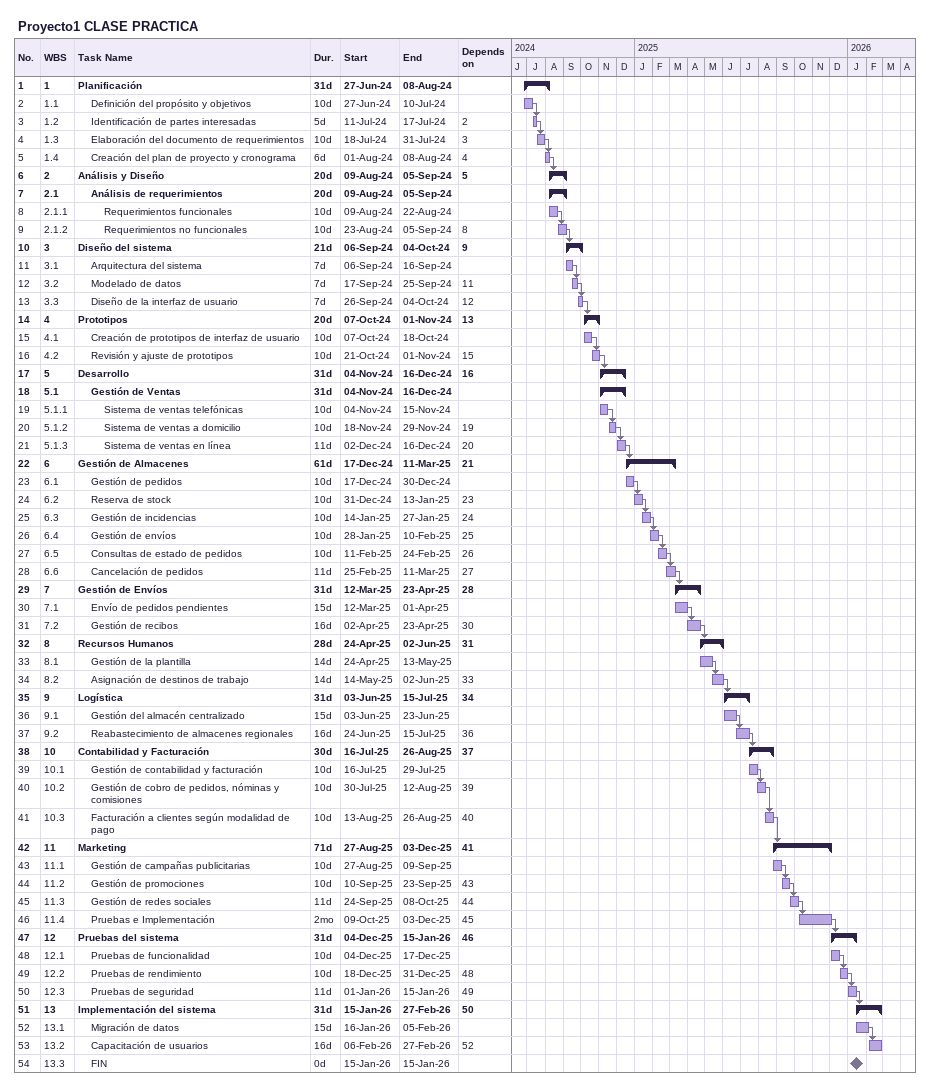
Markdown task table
Proyecto1 CLASE PRACTICA

| ID | WBS | Task | Duration | Start | Finish | Predecessors |
|---|---|---|---|---|---|---|
| 1 | 1 | **Planificación** | 31d | 2024-06-27 | 2024-08-08 |  |
| 2 | 1.1 | Definición del propósito y objetivos | 10d | 2024-06-27 | 2024-07-10 |  |
| 3 | 1.2 | Identificación de partes interesadas | 5d | 2024-07-11 | 2024-07-17 | 2 |
| 4 | 1.3 | Elaboración del documento de requerimientos | 10d | 2024-07-18 | 2024-07-31 | 3 |
| 5 | 1.4 | Creación del plan de proyecto y cronograma | 6d | 2024-08-01 | 2024-08-08 | 4 |
| 6 | 2 | **Análisis y Diseño** | 20d | 2024-08-09 | 2024-09-05 | 5 |
| 7 | 2.1 | **Análisis de requerimientos** | 20d | 2024-08-09 | 2024-09-05 |  |
| 8 | 2.1.1 | Requerimientos funcionales | 10d | 2024-08-09 | 2024-08-22 |  |
| 9 | 2.1.2 | Requerimientos no funcionales | 10d | 2024-08-23 | 2024-09-05 | 8 |
| 10 | 3 | **Diseño del sistema** | 21d | 2024-09-06 | 2024-10-04 | 9 |
| 11 | 3.1 | Arquitectura del sistema | 7d | 2024-09-06 | 2024-09-16 |  |
| 12 | 3.2 | Modelado de datos | 7d | 2024-09-17 | 2024-09-25 | 11 |
| 13 | 3.3 | Diseño de la interfaz de usuario | 7d | 2024-09-26 | 2024-10-04 | 12 |
| 14 | 4 | **Prototipos** | 20d | 2024-10-07 | 2024-11-01 | 13 |
| 15 | 4.1 | Creación de prototipos de interfaz de usuario | 10d | 2024-10-07 | 2024-10-18 |  |
| 16 | 4.2 | Revisión y ajuste de prototipos | 10d | 2024-10-21 | 2024-11-01 | 15 |
| 17 | 5 | **Desarrollo** | 31d | 2024-11-04 | 2024-12-16 | 16 |
| 18 | 5.1 | **Gestión de Ventas** | 31d | 2024-11-04 | 2024-12-16 |  |
| 19 | 5.1.1 | Sistema de ventas telefónicas | 10d | 2024-11-04 | 2024-11-15 |  |
| 20 | 5.1.2 | Sistema de ventas a domicilio | 10d | 2024-11-18 | 2024-11-29 | 19 |
| 21 | 5.1.3 | Sistema de ventas en línea | 11d | 2024-12-02 | 2024-12-16 | 20 |
| 22 | 6 | **Gestión de Almacenes** | 61d | 2024-12-17 | 2025-03-11 | 21 |
| 23 | 6.1 | Gestión de pedidos | 10d | 2024-12-17 | 2024-12-30 |  |
| 24 | 6.2 | Reserva de stock | 10d | 2024-12-31 | 2025-01-13 | 23 |
| 25 | 6.3 | Gestión de incidencias | 10d | 2025-01-14 | 2025-01-27 | 24 |
| 26 | 6.4 | Gestión de envíos | 10d | 2025-01-28 | 2025-02-10 | 25 |
| 27 | 6.5 | Consultas de estado de pedidos | 10d | 2025-02-11 | 2025-02-24 | 26 |
| 28 | 6.6 | Cancelación de pedidos | 11d | 2025-02-25 | 2025-03-11 | 27 |
| 29 | 7 | **Gestión de Envíos** | 31d | 2025-03-12 | 2025-04-23 | 28 |
| 30 | 7.1 | Envío de pedidos pendientes | 15d | 2025-03-12 | 2025-04-01 |  |
| 31 | 7.2 | Gestión de recibos | 16d | 2025-04-02 | 2025-04-23 | 30 |
| 32 | 8 | **Recursos Humanos** | 28d | 2025-04-24 | 2025-06-02 | 31 |
| 33 | 8.1 | Gestión de la plantilla | 14d | 2025-04-24 | 2025-05-13 |  |
| 34 | 8.2 | Asignación de destinos de trabajo | 14d | 2025-05-14 | 2025-06-02 | 33 |
| 35 | 9 | **Logística** | 31d | 2025-06-03 | 2025-07-15 | 34 |
| 36 | 9.1 | Gestión del almacén centralizado | 15d | 2025-06-03 | 2025-06-23 |  |
| 37 | 9.2 | Reabastecimiento de almacenes regionales | 16d | 2025-06-24 | 2025-07-15 | 36 |
| 38 | 10 | **Contabilidad y Facturación** | 30d | 2025-07-16 | 2025-08-26 | 37 |
| 39 | 10.1 | Gestión de contabilidad y facturación | 10d | 2025-07-16 | 2025-07-29 |  |
| 40 | 10.2 | Gestión de cobro de pedidos, nóminas y comisiones | 10d | 2025-07-30 | 2025-08-12 | 39 |
| 41 | 10.3 | Facturación a clientes según modalidad de pago | 10d | 2025-08-13 | 2025-08-26 | 40 |
| 42 | 11 | **Marketing** | 71d | 2025-08-27 | 2025-12-03 | 41 |
| 43 | 11.1 | Gestión de campañas publicitarias | 10d | 2025-08-27 | 2025-09-09 |  |
| 44 | 11.2 | Gestión de promociones | 10d | 2025-09-10 | 2025-09-23 | 43 |
| 45 | 11.3 | Gestión de redes sociales | 11d | 2025-09-24 | 2025-10-08 | 44 |
| 46 | 11.4 | Pruebas e Implementación | 2mo | 2025-10-09 | 2025-12-03 | 45 |
| 47 | 12 | **Pruebas del sistema** | 31d | 2025-12-04 | 2026-01-15 | 46 |
| 48 | 12.1 | Pruebas de funcionalidad | 10d | 2025-12-04 | 2025-12-17 |  |
| 49 | 12.2 | Pruebas de rendimiento | 10d | 2025-12-18 | 2025-12-31 | 48 |
| 50 | 12.3 | Pruebas de seguridad | 11d | 2026-01-01 | 2026-01-15 | 49 |
| 51 | 13 | **Implementación del sistema** | 31d | 2026-01-15 | 2026-02-27 | 50 |
| 52 | 13.1 | Migración de datos | 15d | 2026-01-16 | 2026-02-05 |  |
| 53 | 13.2 | Capacitación de usuarios | 16d | 2026-02-06 | 2026-02-27 | 52 |
| 54 | 13.3 | FIN | 0d | 2026-01-15 | 2026-01-15 |  |
